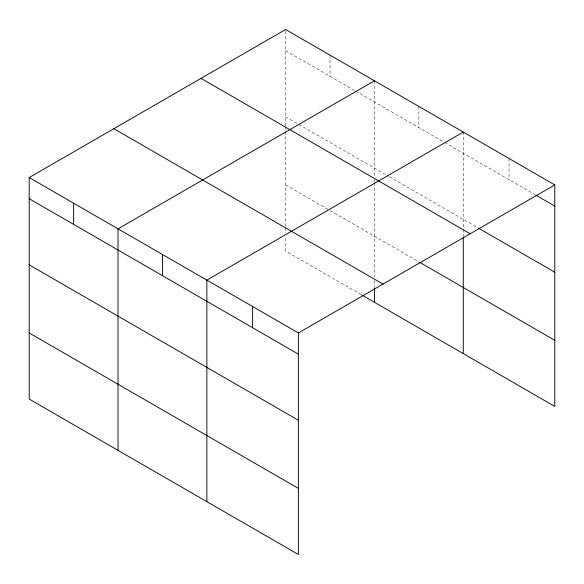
<?xml version="1.0" encoding="UTF-8"?>
<svg xmlns="http://www.w3.org/2000/svg" width="584" height="584" viewBox="0 0 584 584"><rect width="100%" height="100%" fill="white"/><g stroke="black" fill="none" stroke-linecap="round" stroke-linejoin="round"><path stroke-width="0.44" stroke-dasharray="2.92 2.19" d="M285.62 125.881L285.62 29.507M285.62 50.684L354.97 90.724M355.751 91.17L443.796 142.007M444.577 142.452L535.075 194.706M285.62 116.8L388.477 176.185M389.258 176.631L477.478 227.57M285.62 184.924L328.478 209.663M330.033 210.569L418.867 261.851M361.204 294.679L285.62 251.04L285.62 236.549M509.036 158.498L509.036 179.675M463.28 132.079L463.28 228.453M463.28 229.359L463.28 236.629M418.867 106.434L418.867 127.611M374.454 80.789L374.454 176.258M374.454 179.894L374.454 181.712M374.454 182.617L374.454 276.962M374.454 280.59L374.454 287.832M330.033 55.151L330.033 76.329M285.62 126.794L285.62 130.422M285.62 131.334L285.62 226.585M285.62 227.49L285.62 232.928"/><path stroke-width="0.88" d="M298.38 420.254L298.38 332.96L29.2 177.551L29.2 399.084L298.38 554.493L298.38 420.254L29.2 264.844M361.985 295.124L554.8 406.449L554.8 184.916L285.62 29.507L29.2 177.551M374.454 80.789L118.026 228.833L118.026 450.366M463.28 132.079L206.86 280.123L206.86 501.656M298.38 332.96L554.8 184.916M535.864 195.158L554.8 206.094M478.267 228.023L554.8 272.21M201.006 78.358L470.178 233.768M419.641 262.304L554.8 340.333M113.822 128.699L382.994 284.101M29.2 198.728L298.38 354.138M29.2 332.968L298.38 488.377M463.28 237.535L463.28 353.612M374.454 288.737L374.454 302.329M252.617 306.542L252.617 327.719M162.447 254.478L162.447 275.655M73.613 203.196L73.613 224.365"/></g></svg>
